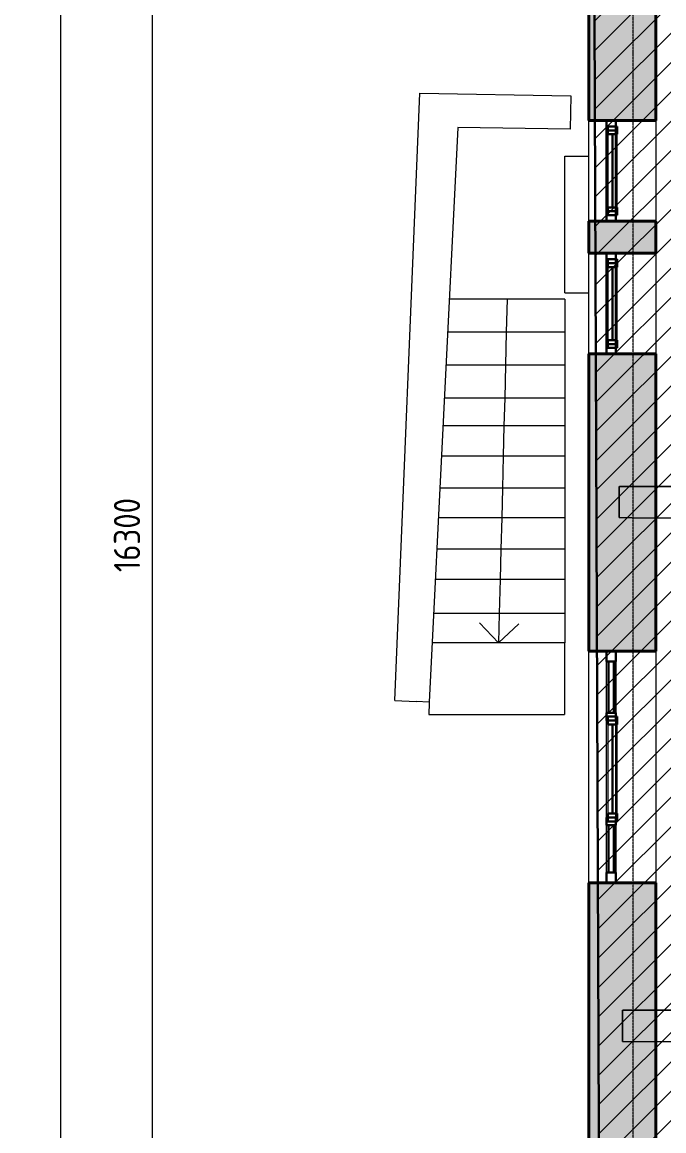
# Model space of a CAD drawing. Header units: millimetres. Extents: x -11886 to 379896, y -8130 to 47743.
# Drawn here: x -10607 to -5707, y 24143 to 32611 of the extents above; entities that cross this region are included whole.
import ezdxf

# ---------------------------------------------------------------- set-up
doc = ezdxf.new("R2010")
doc.units = ezdxf.units.MM
for name, pattern in [('ADSK_Линия сетки', [25, 20, -2.5, 0, -2.5]), ('ADSK_Сверху', [4.5, 3, -1.5]), ('ADSK_Снесено', [4.5, 3, -1.5])]:
    doc.linetypes.add(name, pattern=pattern)
for name, color, linetype, lineweight, true_color in [('_ Окна', 5, 'Continuous', 30, 0x0000ff), ('Витраж', 5, 'Continuous', 18, 0x0000ff), ('Линии', 7, 'Continuous', 9, 0x00a600), ('Окна', 5, 'Continuous', 18, 0x0000ff), ('Панели витража', 5, 'Continuous', 18, 0x0000ff), ('Стены наружные', 1, 'ADSK_Снесено', 18, 0xff0000)]:
    doc.layers.add(name, color=color, linetype=linetype, lineweight=lineweight, true_color=true_color)
for name, color, linetype, lineweight in [('Каркас', 7, 'Continuous', 18), ('Лестницы', 7, 'Continuous', 18), ('Оси', 7, 'Continuous', 9), ('Перекрытие', 7, 'Continuous', 18), ('Размеры', 7, 'Continuous', 9), ('Размеры-100', 7, 'Continuous', 9), ('Стрелки вверх', 7, 'Continuous', 18)]:
    doc.layers.add(name, color=color, linetype=linetype, lineweight=lineweight)
doc.styles.add('GOST Common_1', font='GOST_Common.ttf', dxfattribs={"width": 0.9, "height": 200})
doc.dimstyles.new('ADSK_Основной_2_мм_Округление_до_1_мм', dxfattribs={"dimscale": 304.8, "dimtxt": 201.142999, "dimasz": 0.463911, "dimexe": 0.492126, "dimexo": 0.492126, "dimgap": 0.098425, "dimtad": 1, "dimdec": 0, "dimdsep": 46, "dimtxsty": 'GOST Common_1', "dimblk1": 'OBLIQUE', "dimblk2": 'OBLIQUE', "dimsah": 1, "dimcen": 0.09, "dimdle": 0.492126, "dimazin": 2, "dimtfac": 1, "dimtdec": 4, "dimtix": 1, "dimtmove": 0, "dimatfit": 3, "dimfxl": 1, "dimtvp": 1, "dimtolj": 1, "dimtzin": 0, "dimlwd": 20, "dimlwe": 20, "dimarcsym": 2})

# ---------------------------------------------------------------- blocks, each defined once
blk = doc.blocks.new('ADSK_БалкаЖБ_Прямоугольная - 238_4х457мм-834993-01 План 1-го этажа маркировочный')
at = {"layer": 'Каркас', "color": 253, "linetype": 'ADSK_Сверху', "true_color": 0xaaaaaa}
for p, q in [((-3208.248882, 119.2), (-3208.248882, -119.2)), ((-3208.248882, 119.2), (3208.248882, 119.2)), ((3208.248882, -119.2), (3208.248882, 119.2)), ((-3208.248882, -119.2), (3208.248882, -119.2))]:
    blk.add_line(p, q, dxfattribs=at)
at = {"layer": 'Каркас', "color": 253, "linetype": 'ADSK_Сверху', "true_color": 0xb2b2b2}
for p, q in [((-3208.248882, -119.2), (-3208.248882, 119.2)), ((3208.248882, 119.2), (-3208.248882, 119.2)), ((3208.248882, 119.2), (3208.248882, -119.2)), ((-3208.248882, -119.2), (3208.248882, -119.2))]:
    blk.add_line(p, q, dxfattribs=at)
blk = doc.blocks.new('Прямоугольный импост - 70х20_60мм-1426885-01 План 1-го этажа маркировочный')
at = {"layer": 'Витраж', "color": 161, "linetype": 'ADSK_Сверху', "true_color": 0xaaaaff}
for p, q in [((-6073.8, 27806.3), (-6143.8, 27806.3)), ((-6143.8, 27726.3), (-6143.8, 27806.3)), ((-6073.8, 27726.3), (-6073.8, 27806.3)), ((-6143.8, 27306.3), (-6143.8, 27336.3)), ((-6073.8, 27306.3), (-6073.8, 27336.3))]:
    blk.add_line(p, q, dxfattribs=at)
blk = doc.blocks.new('Прямоугольный импост - 70х20_60мм-1424482-01 План 1-го этажа маркировочный')
at = {"layer": 'Витраж', "color": 161, "linetype": 'ADSK_Сверху', "true_color": 0xaaaaff}
for p, q in [((-80, 35), (0, 35)), ((0, 35), (0, -35)), ((0, -35), (-80, -35))]:
    blk.add_line(p, q, dxfattribs=at)
blk = doc.blocks.new('Прямоугольный импост - 70х20_60мм-1424483-01 План 1-го этажа маркировочный')
at = {"layer": 'Витраж', "color": 161, "linetype": 'ADSK_Сверху', "true_color": 0xaaaaff}
for p, q in [((0, 35), (-80, 35)), ((0, -35), (0, 35)), ((-80, -35), (0, -35))]:
    blk.add_line(p, q, dxfattribs=at)
blk = doc.blocks.new('Прямоугольный импост - 70х20_60мм-1225850-01 План 1-го этажа маркировочный')
at = {"layer": 'Витраж', "color": 161, "linetype": 'ADSK_Сверху', "true_color": 0xaaaaff}
for p, q in [((-6143.8, 27276.3), (-6143.8, 27306.3)), ((-6073.8, 27276.3), (-6073.8, 27306.3)), ((-6143.8, 26506.3), (-6143.8, 26536.3)), ((-6073.8, 26506.3), (-6073.8, 26536.3))]:
    blk.add_line(p, q, dxfattribs=at)
blk = doc.blocks.new('Прямоугольный импост - 70х20_60мм-1225113-01 План 1-го этажа маркировочный')
at = {"layer": 'Витраж', "color": 161, "linetype": 'ADSK_Сверху', "true_color": 0xaaaaff}
for p, q in [((-6006, 10091.9), (-6006, 10121.9)), ((-5936, 10091.9), (-5936, 10121.9)), ((-6006, 9651.9), (-6006, 9731.9)), ((-5936, 9651.9), (-5936, 9731.9)), ((-6006, 9651.9), (-5936, 9651.9))]:
    blk.add_line(p, q, dxfattribs=at)
blk = doc.blocks.new('Прямоугольный импост - 70х60мм-1424480-01 План 1-го этажа маркировочный')
at = {"layer": 'Витраж', "color": 161, "linetype": 'ADSK_Сверху', "true_color": 0xaaaaff}
for p, q in [((-30, 35), (30, 35)), ((30, -35), (-30, -35))]:
    blk.add_line(p, q, dxfattribs=at)
blk = doc.blocks.new('Прямоугольный импост - 70х60мм-1426887-01 План 1-го этажа маркировочный')
at = {"layer": 'Витраж', "color": 161, "linetype": 'ADSK_Сверху', "true_color": 0xaaaaff}
for p, q in [((-6073.8, 27726.3), (-6143.8, 27726.3)), ((-6143.8, 27336.3), (-6143.8, 27726.3)), ((-6073.8, 27336.3), (-6073.8, 27726.3)), ((-6143.8, 27336.3), (-6073.8, 27336.3))]:
    blk.add_line(p, q, dxfattribs=at)
blk = doc.blocks.new('Прямоугольный импост - 70х60мм-1225009-01 План 1-го этажа маркировочный')
at = {"layer": 'Витраж', "color": 161, "linetype": 'ADSK_Сверху', "true_color": 0xaaaaff}
for p, q in [((-5936, 11391.9), (-6006, 11391.9)), ((-6006, 11031.9), (-6006, 11391.9)), ((-5936, 11031.9), (-5936, 11391.9)), ((-6006, 11031.9), (-5936, 11031.9))]:
    blk.add_line(p, q, dxfattribs=at)
blk = doc.blocks.new('Прямоугольный импост - 70х20_56мм-1227316-01 План 1-го этажа маркировочный')
at = {"layer": 'Витраж', "color": 161, "linetype": 'ADSK_Сверху', "true_color": 0xaaaaff}
for p, q in [((-6073.8, 30846.5), (-6143.8, 30846.5)), ((-6143.8, 30770.5), (-6143.8, 30846.5)), ((-6073.8, 30770.5), (-6073.8, 30846.5)), ((-6143.8, 30076.5), (-6143.8, 30152.5)), ((-6073.8, 30076.5), (-6073.8, 30152.5)), ((-6143.8, 30076.5), (-6073.8, 30076.5))]:
    blk.add_line(p, q, dxfattribs=at)
blk = doc.blocks.new('Прямоугольный импост - 70х20_56мм-1429237-01 План 1-го этажа маркировочный')
at = {"layer": 'Витраж', "color": 161, "linetype": 'ADSK_Сверху', "true_color": 0xaaaaff}
for p, q in [((-76, 35), (0, 35)), ((0, 35), (0, -35)), ((0, -35), (-76, -35))]:
    blk.add_line(p, q, dxfattribs=at)
blk = doc.blocks.new('Прямоугольный импост - 70х20_56мм-1429238-01 План 1-го этажа маркировочный')
at = {"layer": 'Витраж', "color": 161, "linetype": 'ADSK_Сверху', "true_color": 0xaaaaff}
for p, q in [((0, 35), (-76, 35)), ((0, -35), (0, 35)), ((-76, -35), (0, -35))]:
    blk.add_line(p, q, dxfattribs=at)
blk = doc.blocks.new('Прямоугольный импост - 70х60мм-1229542-01 План 1-го этажа маркировочный')
at = {"layer": 'Витраж', "color": 161, "linetype": 'ADSK_Сверху', "true_color": 0xaaaaff}
for p, q in [((3808.5, 35377.6), (3738.5, 35377.6)), ((3738.5, 35377.6), (3738.5, 34637.6)), ((3808.5, 35377.6), (3808.5, 34637.6)), ((3738.5, 34637.6), (3808.5, 34637.6))]:
    blk.add_line(p, q, dxfattribs=at)
blk = doc.blocks.new('Прямоугольный импост - 70х60мм-1256413-01 План 1-го этажа маркировочный')
at = {"layer": 'Витраж', "color": 161, "linetype": 'ADSK_Сверху', "true_color": 0xaaaaff}
for p, q in [((-6073.8, 31784.2), (-6143.8, 31784.2)), ((-6143.8, 31166.2), (-6143.8, 31784.2)), ((-6073.8, 31166.2), (-6073.8, 31784.2)), ((-6143.8, 31166.2), (-6073.8, 31166.2))]:
    blk.add_line(p, q, dxfattribs=at)
blk = doc.blocks.new('Системная панель - _AR_Стекло_40мм_привязка по центру-1241995-01 План 1-го этажа маркировочный')
at = {"layer": 'Панели витража', "lineweight": 30}
for p, q in [((180, 20), (-180, 20)), ((-180, 20), (-180, -20)), ((180, -20), (180, 20)), ((-180, -20), (180, -20))]:
    blk.add_line(p, q, dxfattribs=at)
blk = doc.blocks.new('Прямоугольный импост - 70х20_60мм-1225891-01 План 1-го этажа маркировочный')
at = {"layer": 'Витраж', "lineweight": 30}
for p, q in [((-80, 35), (0, 35)), ((-80, -35), (-80, 35)), ((0, 35), (0, -35)), ((0, -35), (-80, -35))]:
    blk.add_line(p, q, dxfattribs=at)
blk = doc.blocks.new('Прямоугольный импост - 70х20_60мм-1225894-01 План 1-го этажа маркировочный')
at = {"layer": 'Витраж', "lineweight": 30}
for p, q in [((0, 35), (-80, 35)), ((-80, 35), (-80, -35)), ((0, -35), (0, 35)), ((-80, -35), (0, -35))]:
    blk.add_line(p, q, dxfattribs=at)
blk = doc.blocks.new('Системная панель - _AR_Стекло_40мм_привязка по центру-1426889-01 План 1-го этажа маркировочный')
at = {"layer": 'Панели витража', "lineweight": 30}
for p, q in [((195, 20), (-195, 20)), ((-195, 20), (-195, -20)), ((195, -20), (195, 20)), ((-195, -20), (195, -20))]:
    blk.add_line(p, q, dxfattribs=at)
blk = doc.blocks.new('Витраж-тент со смещением вовне - 60мм 30 сдвиг-1466943-01 План 1-го этажа маркировочный')
at = {"layer": '_ Окна'}
for p, q in [((-400, 25), (-400, -45)), ((-400, 25), (-340, 25)), ((-400, -45), (-400, 25)), ((-340, 25), (-340, -45)), ((400, 25), (340, 25)), ((340, 25), (340, -45)), ((400, -45), (400, 25)), ((400, -45), (400, 25)), ((-340, -45), (-400, -45)), ((-340, -10), (340, -10)), ((340, -45), (400, -45))]:
    blk.add_line(p, q, dxfattribs=at)
at = {"layer": 'Окна'}
for p, q in [((340, 25), (-340, 25)), ((-340, -45), (340, -45))]:
    blk.add_line(p, q, dxfattribs=at)
blk = doc.blocks.new('Прямоугольный импост - 70х60мм-V37-01 План 1-го этажа маркировочный')
at = {"layer": 'Витраж'}
for p, q in [((-6006, 9731.9), (-6006, 10091.9)), ((-5936, 10091.9), (-5936, 9731.9))]:
    blk.add_line(p, q, dxfattribs=at)
blk = doc.blocks.new('Прямоугольный импост - 70х60мм-V41-01 План 1-го этажа маркировочный')
at = {"layer": 'Витраж'}
for p, q in [((-6143.8, 27336.3), (-6143.8, 27726.3)), ((-6073.8, 27726.3), (-6073.8, 27336.3))]:
    blk.add_line(p, q, dxfattribs=at)
blk = doc.blocks.new('Витраж-тент со смещением вовне - 60мм 30 сдвиг-1466944-01 План 1-го этажа маркировочный')
at = {"layer": '_ Окна'}
for p, q in [((-339, 25), (-339, -45)), ((-339, 25), (-279, 25)), ((-339, -45), (-339, 25)), ((-279, 25), (-279, -45)), ((339, 25), (279, 25)), ((279, 25), (279, -45)), ((339, -45), (339, 25)), ((339, -45), (339, 25)), ((-279, -45), (-339, -45)), ((-279, -10), (279, -10)), ((279, -45), (339, -45))]:
    blk.add_line(p, q, dxfattribs=at)
at = {"layer": 'Окна'}
for p, q in [((279, 25), (-279, 25)), ((-279, -45), (279, -45))]:
    blk.add_line(p, q, dxfattribs=at)
blk = doc.blocks.new('Прямоугольный импост - 70х20_56мм-1257199-01 План 1-го этажа маркировочный')
at = {"layer": 'Витраж', "lineweight": 30}
for p, q in [((-76, 35), (0, 35)), ((-76, -35), (-76, 35)), ((0, 35), (0, -35)), ((0, -35), (-76, -35))]:
    blk.add_line(p, q, dxfattribs=at)
blk = doc.blocks.new('Прямоугольный импост - 70х20_56мм-1257202-01 План 1-го этажа маркировочный')
at = {"layer": 'Витраж', "lineweight": 30}
for p, q in [((0, 35), (-76, 35)), ((-76, 35), (-76, -35)), ((0, -35), (0, 35)), ((-76, -35), (0, -35))]:
    blk.add_line(p, q, dxfattribs=at)
blk = doc.blocks.new('Прямоугольный импост - 70х60мм-V50-01 План 1-го этажа маркировочный')
at = {"layer": 'Витраж', "lineweight": 30}
for p, q in [((-6073.8, 30770.5), (-6143.8, 30770.5)), ((-6143.8, 30770.5), (-6143.8, 30152.5)), ((-6073.8, 30152.5), (-6073.8, 30770.5)), ((-6143.8, 30152.5), (-6073.8, 30152.5))]:
    blk.add_line(p, q, dxfattribs=at)
blk = doc.blocks.new('Прямоугольный импост - 70х20_56мм-V51-01 План 1-го этажа маркировочный')
at = {"layer": 'Витраж', "lineweight": 30}
for p, q in [((-76, 35), (0, 35)), ((-76, -35), (-76, 35)), ((0, 35), (0, -35)), ((0, -35), (-76, -35))]:
    blk.add_line(p, q, dxfattribs=at)
blk = doc.blocks.new('Прямоугольный импост - 70х20_56мм-V52-01 План 1-го этажа маркировочный')
at = {"layer": 'Витраж', "lineweight": 30}
for p, q in [((0, 35), (-76, 35)), ((-76, 35), (-76, -35)), ((0, -35), (0, 35)), ((-76, -35), (0, -35))]:
    blk.add_line(p, q, dxfattribs=at)
blk = doc.blocks.new('Прямоугольный импост - 70х60мм-V53-01 План 1-го этажа маркировочный')
at = {"layer": 'Витраж', "lineweight": 30}
for p, q in [((-6073.8, 31784.2), (-6143.8, 31784.2)), ((-6143.8, 31784.2), (-6143.8, 31166.2)), ((-6073.8, 31166.2), (-6073.8, 31784.2)), ((-6143.8, 31166.2), (-6073.8, 31166.2))]:
    blk.add_line(p, q, dxfattribs=at)
blk = doc.blocks.new('Прямоугольный импост - 70х60мм-V123-01 План 1-го этажа маркировочный')
at = {"layer": 'Витраж', "lineweight": 30}
for p, q in [((-30, 35), (30, 35)), ((-30, -35), (-30, 35)), ((30, 35), (30, -35)), ((30, -35), (-30, -35))]:
    blk.add_line(p, q, dxfattribs=at)
blk = doc.blocks.new('Прямоугольный импост - 70х60мм-V78-01 План 1-го этажа маркировочный')
at = {"layer": 'Витраж'}
for p, q in [((18590.8, 22747.1), (18590.8, 23487.1)), ((18660.8, 23487.1), (18660.8, 22747.1))]:
    blk.add_line(p, q, dxfattribs=at)
blk = doc.blocks.new('DIMBLOCK14-01 План 1-го этажа маркировочный')
at = {"layer": 'Размеры-100', "lineweight": 40, "transparency": 16777216}
for p, q in [((-9615.2, 36856.8), (-9685.9, 36927.5)), ((-9615.2, 36856.8), (-9544.5, 36786.1)), ((-9615.2, 20556.8), (-9685.9, 20627.5)), ((-9615.2, 20556.8), (-9544.5, 20486.1))]:
    blk.add_line(p, q, dxfattribs=at)
at = {"layer": 'Размеры-100', "lineweight": 20, "transparency": 16777216}
for p, q in [((-9615.2, 36856.8), (-9665.2, 36856.8)), ((-9615.2, 36856.8), (-9615.2, 20556.8)), ((-9615.2, 36856.8), (-9465.2, 36856.8)), ((-9615.2, 20556.8), (-9665.2, 20556.8)), ((-9615.2, 20556.8), (-9465.2, 20556.8))]:
    blk.add_line(p, q, dxfattribs=at)
at = {"layer": 'Размеры-100', "color": 0, "lineweight": 20, "transparency": 16777216, "insert": (-9906.6, 28410.2), "char_height": 200, "width": 711.842, "attachment_point": 1, "rotation": 90, "line_spacing_factor": 1.022761, "style": 'GOST Common_1'}
blk.add_mtext('16300', dxfattribs=at)
blk = doc.blocks.new('_Oblique')
at = {"color": 0, "linetype": 'ByBlock', "lineweight": -2}
blk.add_line((-0.5, -0.5), (0.5, 0.5), dxfattribs=at)
blk = doc.blocks.new('DIMBLOCK20-01 План 1-го этажа маркировочный')
at = {"layer": 'Размеры-100', "lineweight": 20, "transparency": 16777216}
for p, q in [((-10315.2, 43506.8), (-10315.2, -1993.2)), ((-10315.2, 43356.8), (-10365.2, 43356.8)), ((-10315.2, 43356.8), (-10165.2, 43356.8)), ((-10315.2, -1843.2), (-10365.2, -1843.2)), ((-10315.2, -1843.2), (-10165.2, -1843.2))]:
    blk.add_line(p, q, dxfattribs=at)
at = {"layer": 'Размеры-100', "lineweight": 40, "transparency": 16777216}
for p, q in [((-10315.2, 43356.8), (-10385.9, 43427.5)), ((-10315.2, 43356.8), (-10244.5, 43286.1)), ((-10315.2, -1843.2), (-10385.9, -1772.5)), ((-10315.2, -1843.2), (-10244.5, -1913.9))]:
    blk.add_line(p, q, dxfattribs=at)
at = {"layer": 'Размеры-100', "color": 0, "lineweight": 20, "transparency": 16777216, "insert": (-10606.6, 20432.9), "char_height": 200, "width": 777.298, "attachment_point": 1, "rotation": 90, "line_spacing_factor": 1.022761, "style": 'GOST Common_1'}
blk.add_mtext('45200', dxfattribs=at)

msp = doc.modelspace()

# ---------------------------------------------------------------- hatches: boundary and pattern name
at = {"lineweight": 13, "true_color": 0x636466, "transparency": 33554559}
h = msp.add_hatch(dxfattribs=at)
h.set_pattern_fill('ANSI31', color=251, scale=50)
h.set_pattern_definition([(45, (0, 84876.59), (-112.2532, 112.2532), [])])
h.paths.add_polyline_path([(3943.5, 43728.87), (-6278.75, 43728.87), (-6141.04, 8529.25), (771.13, 8529.25), (771.13, 12571.22), (3385.22, 12571.22), (3381.63, 13081.22), (3330.09, 20918.63), (3943.5, 20918.63)])
at = {"layer": 'Стены наружные', "linetype": 'Continuous', "true_color": 0xc0c0c0}
h = msp.add_hatch(color=9, dxfattribs=at)
h.paths.add_polyline_path([(-5946.08, 20920.99), (-5768.75, 20920.99), (-5768.75, 22851.82), (-6278.75, 22851.82), (-6278.75, 20920.99), (-6141.04, 20920.99)])
h.paths.add_polyline_path([(-5932.61, 23821.82), (-5768.75, 23821.82), (-5768.75, 26036.35), (-6278.75, 26036.35), (-6278.75, 23821.82), (-6208.75, 23821.82)])
h.paths.add_polyline_path([(-6278.75, 27806.35), (-5768.75, 27806.35), (-5768.75, 30076.54), (-6278.75, 30076.54), (-6278.75, 28693.58)])
h.paths.add_polyline_path([(-5768.75, 30846.54), (-5768.75, 31090.2), (-6278.75, 31090.2), (-6278.75, 30846.54), (-5836.17, 30846.54)])
h.paths.add_polyline_path([(-5842.16, 31860.2), (-5768.75, 31860.2), (-5768.75, 34123.03), (-6278.75, 34123.03), (-6278.75, 31860.2)])
h.paths.add_polyline_path([(-5831.37, 35893.03), (-5768.75, 35893.03), (-5768.75, 38211.17), (-6278.75, 38211.17), (-6278.75, 35893.03)])
h.paths.add_polyline_path([(-5768.75, 39981.17), (-5768.75, 43218.87), (-6278.75, 43218.87), (-6278.75, 39981.17), (-5822.26, 39981.17)])

# ---------------------------------------------------------------- linework, layer by layer
at = {"color": 251, "lineweight": 30, "true_color": 0x636466}
msp.add_lwpolyline([(290.5, 8529.25), (-6141.04, 8529.25), (-6278.75, 43728.87), (3943.5, 43728.87), (3943.5, 20918.63), (3330.09, 20918.63), (3381.63, 13081.22)], dxfattribs=at)
at = {"layer": 'Лестницы', "color": 1, "linetype": 'ADSK_Снесено', "true_color": 0xff0000}
for p, q in [((-6462.43, 30495.63), (-7344.27, 30495.63)), ((-6462.43, 30495.63), (-7344.27, 30495.63)), ((-6462.43, 30495.63), (-6462.43, 30243.63)), ((-6462.43, 30243.63), (-7356.82, 30243.63)), ((-6462.43, 30243.63), (-7356.82, 30243.63)), ((-6462.43, 30243.63), (-6462.43, 29991.63)), ((-6462.43, 29991.63), (-7369.38, 29991.63)), ((-6462.43, 29991.63), (-7369.38, 29991.63)), ((-6462.43, 29991.63), (-6462.43, 29739.63)), ((-6462.43, 29739.63), (-7381.93, 29739.63)), ((-6462.43, 29739.63), (-7381.93, 29739.63)), ((-6462.43, 29739.63), (-6462.43, 29526.63)), ((-6462.43, 29526.63), (-7392.55, 29526.63)), ((-6462.43, 29526.63), (-7392.55, 29526.63)), ((-6462.43, 29526.63), (-6462.43, 29295.63)), ((-6462.43, 29295.63), (-7404.06, 29295.63)), ((-6462.43, 29295.63), (-7404.06, 29295.63)), ((-6462.43, 29295.63), (-6462.43, 29052.63)), ((-6462.43, 29052.63), (-7416.16, 29052.63)), ((-6462.43, 29052.63), (-7416.16, 29052.63)), ((-6462.43, 29052.63), (-6462.43, 28824.63)), ((-6462.43, 28824.63), (-7427.52, 28824.63)), ((-6462.43, 28824.63), (-7427.52, 28824.63)), ((-6462.43, 28824.63), (-6462.43, 28584.63)), ((-6462.43, 28584.63), (-7439.48, 28584.63)), ((-6462.43, 28584.63), (-7439.48, 28584.63)), ((-6462.43, 28584.63), (-6462.43, 28353.63)), ((-6462.43, 28353.63), (-7450.99, 28353.63)), ((-6462.43, 28353.63), (-7450.99, 28353.63)), ((-6462.43, 28353.63), (-6462.43, 28094.63)), ((-6462.43, 28094.63), (-7463.89, 28094.63)), ((-6462.43, 28094.63), (-7463.89, 28094.63)), ((-6462.43, 28094.63), (-6462.43, 27869.63)), ((-6462.43, 27869.63), (-7475.11, 27869.63))]:
    msp.add_line(p, q, dxfattribs=at)
at = {"layer": 'Линии', "color": 8, "lineweight": 18, "true_color": 0x808080}
for p, q in [((-7760.7, 27429.02), (-7569.17, 32067.25)), ((-7569.17, 32067.25), (-6417.36, 32047.33)), ((-6417.36, 32047.33), (-6421.77, 31792.37)), ((-7278.92, 31807.19), (-7497.71, 27415.91)), ((-6421.77, 31792.37), (-7278.92, 31807.19)), ((-6462.43, 30542.13), (-6462.43, 31587)), ((-6462.43, 31587), (-6278.75, 31587)), ((-6462.43, 30542.13), (-6278.75, 30542.13)), ((-7760.7, 27429.02), (-7597.52, 27422.28)), ((-7597.59, 27420.89), (-7597.52, 27422.28)), ((-7497.71, 27415.91), (-7597.59, 27420.89))]:
    msp.add_line(p, q, dxfattribs=at)
at = {"layer": 'Оси', "linetype": 'ADSK_Линия сетки'}
msp.add_line((-5940.09, -7330.38), (-5940.09, 44421.85), dxfattribs=at)
at = {"layer": 'Перекрытие', "color": 1, "linetype": 'ADSK_Снесено', "true_color": 0xff0000}
for p, q in [((-6462.43, 27869.63), (-7475.11, 27869.63)), ((-6462.43, 27321.63), (-6462.43, 27869.63)), ((-7497.71, 27415.91), (-7502.41, 27321.63)), ((-7502.41, 27321.63), (-6462.43, 27321.63))]:
    msp.add_line(p, q, dxfattribs=at)
at = {"layer": 'Стены наружные', "color": 18, "linetype": 'Continuous', "lineweight": 40, "true_color": 0x000000}
for p, q in [((-6278.75, 34123.03), (-6278.75, 31860.2)), ((-5768.75, 31860.2), (-5768.75, 33677.29)), ((-6278.75, 31860.2), (-5768.75, 31860.2)), ((-6278.75, 31090.2), (-6278.75, 30846.54)), ((-5768.75, 31090.2), (-6278.75, 31090.2)), ((-5768.75, 30846.54), (-5768.75, 31090.2)), ((-6278.75, 30846.54), (-5768.75, 30846.54)), ((-6278.75, 30076.54), (-6278.75, 27806.35)), ((-5768.75, 30076.54), (-6278.75, 30076.54)), ((-5768.75, 27806.35), (-5768.75, 30076.54)), ((-6278.75, 27806.35), (-5768.75, 27806.35)), ((-6278.75, 26036.35), (-6278.75, 23821.82)), ((-5768.75, 26036.35), (-6278.75, 26036.35)), ((-5768.75, 23933.82), (-5768.75, 26036.35))]:
    msp.add_line(p, q, dxfattribs=at)
at = {"layer": 'Стены наружные', "color": 18, "linetype": 'Continuous', "true_color": 0x000000}
for p, q in [((-6278.75, 31090.2), (-6278.75, 31860.2)), ((-5768.75, 31860.2), (-5768.75, 31090.2)), ((-6278.75, 30076.54), (-6278.75, 30846.54)), ((-5768.75, 30846.54), (-5768.75, 30076.54)), ((-6278.75, 26036.35), (-6278.75, 27806.35)), ((-5768.75, 27806.35), (-5768.75, 26036.35))]:
    msp.add_line(p, q, dxfattribs=at)
at = {"layer": 'Стрелки вверх'}
for p, q in [((-6903.35, 30495.63), (-6909.62, 30243.63)), ((-6909.62, 30243.63), (-6915.9, 29991.63)), ((-6915.9, 29991.63), (-6922.18, 29739.63)), ((-6922.18, 29739.63), (-6927.49, 29526.63)), ((-6927.49, 29526.63), (-6933.24, 29295.63)), ((-6933.24, 29295.63), (-6939.29, 29052.63)), ((-6939.29, 29052.63), (-6944.97, 28824.63)), ((-6944.97, 28824.63), (-6950.95, 28584.63)), ((-6950.95, 28584.63), (-6956.71, 28353.63)), ((-6956.71, 28353.63), (-6963.16, 28094.63)), ((-6963.16, 28094.63), (-6968.77, 27869.63)), ((-6968.77, 27869.63), (-7114.98, 28023.32)), ((-6968.77, 27869.63), (-6815.08, 28015.85))]:
    msp.add_line(p, q, dxfattribs=at)

# ---------------------------------------------------------------- block references
at = {"layer": '_ Окна', "rotation": 89.99999999999993}
for name, p in [('Витраж-тент со смещением вовне - 60мм 30 сдвиг-1466944-01 План 1-го этажа маркировочный', (-6108.75, 31475.2)), ('Витраж-тент со смещением вовне - 60мм 30 сдвиг-1466944-01 План 1-го этажа маркировочный', (-6108.75, 30461.54)), ('Витраж-тент со смещением вовне - 60мм 30 сдвиг-1466943-01 План 1-го этажа маркировочный', (-6108.75, 26906.35))]:
    msp.add_blockref(name, p, dxfattribs=at)
at = {"layer": 'Витраж', "color": 161, "linetype": 'ADSK_Сверху', "true_color": 0xaaaaff}
for name, p in [('Прямоугольный импост - 70х20_56мм-1227316-01 План 1-го этажа маркировочный', (0, 1013.66)), ('Прямоугольный импост - 70х60мм-1256413-01 План 1-го этажа маркировочный', (0, 0)), ('Прямоугольный импост - 70х20_56мм-1227316-01 План 1-го этажа маркировочный', (0, 0)), ('Прямоугольный импост - 70х60мм-1256413-01 План 1-го этажа маркировочный', (0, -1013.66)), ('Прямоугольный импост - 70х20_60мм-1426885-01 План 1-го этажа маркировочный', (0, 0)), ('Прямоугольный импост - 70х60мм-1426887-01 План 1-го этажа маркировочный', (0, 0)), ('Прямоугольный импост - 70х20_60мм-1225850-01 План 1-го этажа маркировочный', (0, 0)), ('Прямоугольный импост - 70х20_60мм-1225113-01 План 1-го этажа маркировочный', (-137.71, 16384.42)), ('Прямоугольный импост - 70х60мм-1225009-01 План 1-го этажа маркировочный', (-137.71, 15084.42))]:
    msp.add_blockref(name, p, dxfattribs=at)
at = {"layer": 'Витраж', "color": 161, "linetype": 'ADSK_Сверху', "true_color": 0xaaaaff, "extrusion": (0, 0, -1), "rotation": 90.00000000000007}
for name, p in [('Прямоугольный импост - 70х20_56мм-1429237-01 План 1-го этажа маркировочный', (6108.75, 31860.2)), ('Прямоугольный импост - 70х20_56мм-1429237-01 План 1-го этажа маркировочный', (6108.75, 30846.54)), ('Прямоугольный импост - 70х20_60мм-1424482-01 План 1-го этажа маркировочный', (6108.75, 27806.35)), ('Прямоугольный импост - 70х60мм-1424480-01 План 1-го этажа маркировочный', (6108.75, 27306.35)), ('Прямоугольный импост - 70х60мм-1424480-01 План 1-го этажа маркировочный', (6108.75, 26506.35))]:
    msp.add_blockref(name, p, dxfattribs=at)
at = {"layer": 'Витраж', "extrusion": (0, 0, -1), "rotation": 90.00000000000007}
for name, p in [('Прямоугольный импост - 70х20_56мм-V51-01 План 1-го этажа маркировочный', (6108.75, 31860.2)), ('Прямоугольный импост - 70х20_56мм-1257199-01 План 1-го этажа маркировочный', (6108.75, 30846.54)), ('Прямоугольный импост - 70х20_60мм-1225891-01 План 1-го этажа маркировочный', (6108.75, 27806.35)), ('Прямоугольный импост - 70х60мм-V123-01 План 1-го этажа маркировочный', (6108.75, 27306.35)), ('Прямоугольный импост - 70х60мм-V123-01 План 1-го этажа маркировочный', (6108.75, 26506.35))]:
    msp.add_blockref(name, p, dxfattribs=at)
at = {"layer": 'Витраж'}
for name, p in [('Прямоугольный импост - 70х60мм-V53-01 План 1-го этажа маркировочный', (0, 0)), ('Прямоугольный импост - 70х60мм-V50-01 План 1-го этажа маркировочный', (0, 0)), ('Прямоугольный импост - 70х60мм-V41-01 План 1-го этажа маркировочный', (0, 0)), ('Прямоугольный импост - 70х60мм-V78-01 План 1-го этажа маркировочный', (-24734.59, 3789.28)), ('Прямоугольный импост - 70х60мм-V37-01 План 1-го этажа маркировочный', (-137.71, 16384.42))]:
    msp.add_blockref(name, p, dxfattribs=at)
at = {"layer": 'Витраж', "color": 161, "linetype": 'ADSK_Сверху', "true_color": 0xaaaaff}
for name, p, rotation in [('Прямоугольный импост - 70х20_56мм-1429238-01 План 1-го этажа маркировочный', (-6108.75, 31090.2), 269.9999999999999), ('Прямоугольный импост - 70х20_56мм-1429238-01 План 1-го этажа маркировочный', (-6108.75, 30076.54), 269.9999999999999), ('Прямоугольный импост - 70х60мм-1229542-01 План 1-го этажа маркировочный', (-2335.25, 61913.99), 180), ('Прямоугольный импост - 70х20_60мм-1424483-01 План 1-го этажа маркировочный', (-6108.75, 26036.35), 269.9999999999999)]:
    msp.add_blockref(name, p, dxfattribs=dict(at, rotation=rotation))
at = {"layer": 'Витраж', "rotation": 269.9999999999999}
for name, p in [('Прямоугольный импост - 70х20_56мм-V52-01 План 1-го этажа маркировочный', (-6108.75, 31090.2)), ('Прямоугольный импост - 70х20_56мм-1257202-01 План 1-го этажа маркировочный', (-6108.75, 30076.54)), ('Прямоугольный импост - 70х20_60мм-1225894-01 План 1-го этажа маркировочный', (-6108.75, 26036.35))]:
    msp.add_blockref(name, p, dxfattribs=at)
at = {"layer": 'Каркас', "color": 253, "linetype": 'ADSK_Сверху', "true_color": 0xaaaaaa, "rotation": 359.9617034985983}
for p in [(-2838.86, 28943.22), (-2813.14, 24943.2)]:
    msp.add_blockref('ADSK_БалкаЖБ_Прямоугольная - 238_4х457мм-834993-01 План 1-го этажа маркировочный', p, dxfattribs=at)
at = {"layer": 'Панели витража', "rotation": 89.99999999999993}
for name, p in [('Системная панель - _AR_Стекло_40мм_привязка по центру-1426889-01 План 1-го этажа маркировочный', (-6108.75, 27531.35)), ('Системная панель - _AR_Стекло_40мм_привязка по центру-1241995-01 План 1-го этажа маркировочный', (-6108.75, 26296.35))]:
    msp.add_blockref(name, p, dxfattribs=at)

# ---------------------------------------------------------------- dimensions: what is measured, and where the dimension line sits
at = {"layer": 'Размеры', "lineweight": 20}
for base, p1, p2, override, picture, middle in [((-10315.21, -1843.21), (-10215.22, 43356.79), (-10215.22, -1843.21), {"dimpost": '<>', "dimfxl": 45200}, 'DIMBLOCK20-01 План 1-го этажа маркировочный', (-10445.21, 20756.79)), ((-9615.21, 20556.79), (-9515.22, 36856.79), (-9515.22, 20556.79), {"dimpost": '<>', "dimfxl": 16300}, 'DIMBLOCK14-01 План 1-го этажа маркировочный', (-9745.21, 28706.79))]:
    dim = msp.add_linear_dim(base=base, p1=p1, p2=p2, angle=90, dimstyle='ADSK_Основной_2_мм_Округление_до_1_мм', override=override, dxfattribs=at)
    dim.commit()
    dim.dimension.update_dxf_attribs({"geometry": picture, "text_midpoint": middle})

doc.saveas('drawing.dxf')
